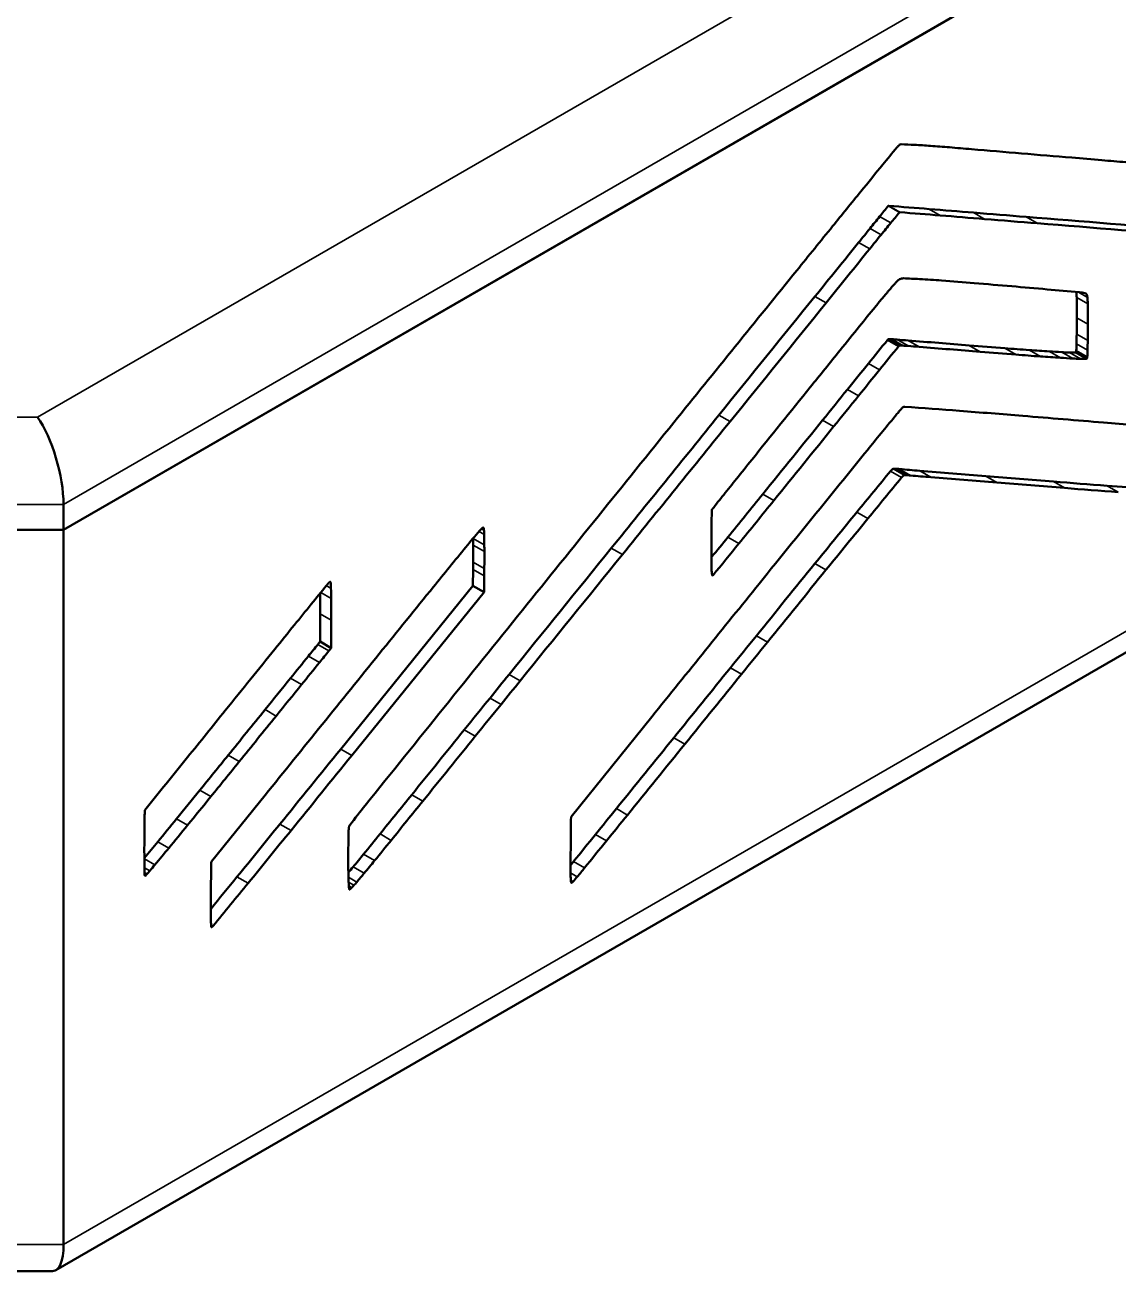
# Model space of a CAD drawing. Header units: inches. Extents: x -20.7 to 49, y -43 to 17.2.
# Drawn here: x 18.318 to 22.449, y 5.118 to 9.826 of the extents above; entities that cross this region are included whole.
import ezdxf

# ---------------------------------------------------------------- set-up
doc = ezdxf.new("R2010")
doc.units = ezdxf.units.IN
doc.header["$MEASUREMENT"] = 0
doc.layers.add('Visible (ANSI)', color=7, linetype='Continuous', lineweight=50)
doc.layers.add('Visible Narrow (ANSI)', color=7, linetype='Continuous', lineweight=35)

msp = doc.modelspace()

# ---------------------------------------------------------------- linework, layer by layer
at = {"layer": 'Visible (ANSI)'}
for p, q in [((18.46350947803857, 7.917760878986377), (24.86460705593937, 11.61343628869646)), ((18.46350947803856, 7.917760878986419), (24.86460705593934, 11.6134362886965)), ((18.43485112916622, 5.121099361635504), (24.7954196814165, 8.793375327476273)), ((18.46350947803856, 7.917760878986419), (18.46350947803856, 8.014197483033001)), ((15.51075357252676, 7.917760878986377), (18.46350947803857, 7.917760878986377)), ((15.51075357252675, 7.91776087898641), (18.46350947803856, 7.917760878986419)), ((18.46350947803857, 5.217535965682086), (18.46350947803857, 7.917760878986377)), ((20.01164670545647, 7.768250239481739), (20.01090423562507, 7.706413388277325)), ((20.05340497993599, 7.744141088470093), (20.05266251010459, 7.68230423726568)), ((20.01090423562507, 7.706413388277325), (19.51102692218892, 7.089698525898434)), ((20.05266251010459, 7.68230423726568), (19.55278519666844, 7.065589374886789)), ((20.05266251010459, 7.68230423726568), (20.01090423562507, 7.706413388277325)), ((19.43326598337682, 7.601427073166678), (19.43328592457178, 7.495743810841557)), ((19.47502425785634, 7.577317922155033), (19.4750441990513, 7.471634659829911)), ((19.43328592457178, 7.495743810841557), (19.42485514769304, 7.48539123551503)), ((19.4750441990513, 7.471634659829911), (19.43328592457178, 7.495743810841557)), ((19.4750441990513, 7.471634659829911), (19.46661342217256, 7.461282084503384)), ((20.38170809284228, 6.834042969466005), (20.68648171791544, 7.211815502705229)), ((19.02250671108665, 6.664568830025384), (19.22500372348427, 6.915380740212587)), ((20.38097378265237, 6.821310611758682), (20.38170809284228, 6.834042969466005)), ((19.02185042227504, 6.659563909736015), (19.02250671108665, 6.664568830025384)), ((15.5521080411807, 5.117697446593022), (18.42215500938464, 5.117697446593021))]:
    msp.add_line(p, q, dxfattribs=at)
for centre, major_axis, ratio, start_param, end_param in [((21.64836742067168, 9.31036110948335), (0.05140503363918311, 0.08903613002785238), 0.5773502691896257, 1.209276104005138, 1.252648265357267), ((21.6502131215332, 9.30670358509047), (0.05457817500692631, 0.09453217209638227), 0.5773502691896257, 1.175355427261223, 1.209276104005104), ((21.6219068121982, 9.36988627349335), (0.001926216979291857, 0.003336305674535343), 0.5773502691896258, 0.793592745738092, 1.175355427261633), ((21.62200546979478, 9.356041679360272), (0.01043943137158147, 0.01808162553770757), 0.5773502691896257, 0.2916244808855382, 0.7935927457380672), ((15.04849603446689, -8.541362172154964), (9.817701343921545, 17.00475754120936), 0.5773502691896258, 0.2874560868216971, 0.2916244808853747), ((19.36776122264974, 3.126670587141493), (3.423096587567164, 5.928977208881973), 0.5773502691896257, 0.2733730187400809, 0.2874560868216971), ((24.4249313115861, 5.044869126896875), (4.146484153431707, 7.181921226522939), 0.5773502691896256, 1.285594287350809, 1.295966256191577), ((21.66285159621808, 9.2855728842023), (0.07414284828401624, 0.1284191802457871), 0.5773502691896257, 1.252648265357279, 1.285594287350792), ((16.69749847280702, -3.901200829255896), (7.276929141893976, 12.60401099683895), 0.577350269189626, 0.2653597876328639, 0.2733730187400809), ((-105.3102051980106, -320.3766372209855), (180.8936349021104, 313.3169664162701), 0.577350269189626, 0.2649838424731987, 0.2653597876328631), ((-2446.382780237245, -6388.770867310344), (3510.052542882403, 6079.589341508654), 0.5773502691896257, 0.2649403415620437, 0.2649843415598303), ((-2068.238266506286, -5408.652459382879), (2972.351982583263, 5148.264651812294), 0.5773502691896256, 0.2648892014426227, 0.2649412014426193), ((-274.5397048138128, -759.9281785075482), (422.0190330906843, 730.958407074156), 0.5773502691896258, 0.2646701418016626, 0.2648901418014349), ((37.31850986187655, -14.0921327867559), (22.80340033076254, 39.49664795821364), 0.5773502691896257, 1.29596656910839, 1.298900206954384), ((2591.036362310518, 6663.85331553857), (-3650.786665342321, -6323.34799196785), 0.5773502691896261, 0.2646703355761827, 0.2646903998519421), ((45.93621971045069, -26.76116805969336), (35.20824771083348, 60.9824738806342), 0.5773502691896256, 1.298900206954383, 1.301371924100801), ((78.21722187818514, -74.81992053255523), (-81.89957022918742, -141.854216755008), 0.5773502691896256, 4.437925821081816, 4.438249819837816), ((21.58091142972608, 9.140928793191303), (-0.0008215072087335615, -0.001422892224310815), 0.5773502691896257, 3.560583532892339, 4.437925821081919), ((21.57872121270525, 9.13307368051367), (0.005144351231368791, 0.008910277704710262), 0.5773502691896257, 0.2676803205439047, 0.4189908793031775), ((-21671.3498300387, -56496.45499675202), (30994.6871927408, 53684.37298253143), 0.5773502691896258, 0.2676763203427708, 0.2676803203429814), ((25.63940849458682, 3.042168183694042), (-5.913510893404951, -10.2425013184894), 0.5773502691896258, 4.438249819837814, 4.44324183449452), ((78.25898015266466, -74.84402968356689), (-81.89957022918742, -141.854216755008), 0.5773502691896256, 4.437925821081816, 4.438249819837816), ((21.6226697042056, 9.116819642179658), (-0.0008215072087335615, -0.001422892224310815), 0.5773502691896257, 3.560583532892339, 4.437925821081919), ((21.62047948718477, 9.108964529502025), (0.00514435123136879, 0.008910277704710262), 0.5773502691896257, 0.2676803205439038, 0.4189908793031175), ((-21671.30807176422, -56496.47910590302), (30994.6871927408, 53684.37298253143), 0.5773502691896258, 0.2676763203427708, 0.2676803203429814), ((-429.1537646231746, -1165.334154202285), (644.2222308821837, 1115.82563525331), 0.5773502691896258, 0.2674651800375631, 0.2676771800373728), ((-429.112006348695, -1165.358263353296), (644.2222308821837, 1115.82563525331), 0.5773502691896258, 0.2674651800375631, 0.2676771800373728), ((-864.5014900877536, -2298.886861518324), (1266.010512328892, 2192.794530269947), 0.5773502691896258, 0.2673379956709345, 0.2674659956708898), ((-864.459731813274, -2298.910970669335), (1266.010512328892, 2192.794530269947), 0.5773502691896258, 0.2673379956709345, 0.2674659956708898), ((1214.304664947649, 3112.627402621943), (-1702.391024570934, -2948.627748906093), 0.5773502691896257, 0.2673393388359573, 0.2676433388353718), ((83.78504920419206, -81.95763834873283), (89.45254538732956, 154.9363534772157), 0.5773502691896257, 1.301371924100801, 1.302601880932261), ((29.57862121399974, -2.697407471093925), (-11.55638762025351, -20.01625051023906), 0.5773502691896258, 4.443240747563951, 4.446264746986609), ((25.68116676906634, 3.018059032682396), (-5.913510893404951, -10.2425013184894), 0.5773502691896258, 4.438249819837814, 4.44324183449452), ((1214.346423222129, 3112.603293470931), (-1702.391024570934, -2948.627748906093), 0.5773502691896257, 0.2673393388359573, 0.2676433388353718), ((-62.66562771311153, 130.3910324295048), (-119.8828308766998, -207.6431540336311), 0.5773502691896257, 1.303549835671184, 1.304670495238789), ((29.62037948847927, -2.72151662210557), (-11.55638762025351, -20.01625051023906), 0.5773502691896258, 4.443240747563952, 4.446264746986609), ((-62.62386943863201, 130.3669232784932), (-119.8828308766998, -207.6431540336311), 0.5773502691896257, 1.303549835671184, 1.304670495238789), ((114.2459391661005, -126.2026442160068), (133.0141495267757, 230.3872651059392), 0.5773502691896257, 1.302601880932261, 1.305447734120162), ((21.6372075107471, 8.795336188512824), (0.04951944861464853, 0.08577020096336749), 0.577350269189626, 1.106259035404208, 1.2496178949864), ((21.62285859582648, 8.8369057413101), (0.01734842073826457, 0.03004834614975582), 0.5773502691896258, 1.013053932436502, 1.106259035404152), ((21.60568898054028, 8.798466839054493), (0.03113838455358608, 0.06951334899618258), 0.3418255007654106, 0.4917003618807607, 0.6174419398926423), ((21.62249300527812, 8.855655393259038), (0.005798446836858455, 0.01004320452642589), 0.5773502691896257, 0.656594862283046, 0.8553240401585), ((21.61841979031966, 8.816990174360209), (0.02822160851967247, 0.04888125982739144), 0.5773502691896257, 0.2930711545260216, 0.6565948622828675), ((17.59003334998442, -2.18095770347948), (6.054523918473489, 10.48674304243709), 0.5773502691896258, 0.2849311659381533, 0.2930711545260163), ((18.47596980742713, 0.2010370067262079), (4.748966862815729, 8.225451889857819), 0.5773502691896258, 0.2707529711812402, 0.2849309968595746), ((6.220284308640283, -31.90098687137797), (22.35485881347915, 38.7197512609748), 0.5773502691896257, 0.2662601415900667, 0.2707529711812402), ((22.41052125382303, 7.44359338492942), (1.27896050339126, 2.21522457274753), 0.577350269189626, 1.261084923298668, 1.277584829714889), ((22.64078719807971, 7.060396367711622), (1.634504908874613, 2.831045547391569), 0.577350269189626, 1.24961789498639, 1.26108587363437), ((-15.91030569293871, -89.3987864177005), (53.89624907479944, 93.35104173493967), 0.5773502691896258, 0.264120670390092, 0.2662601415900676), ((-8.93250911129331, -71.3394330286212), (43.98828544208473, 76.18994532353312), 0.5773502691896256, 0.2616285834275907, 0.2641205831053526), ((-54.09249738651457, -187.6970890837911), (107.8353530602471, 186.7763103524759), 0.5773502691896257, 0.2607130521172998, 0.2616290515520641), ((22.05020584361075, 8.654630501382854), (-0.1710846883898439, -0.296327372688258), 0.5773502691896258, 2.36144177266838, 2.438329289133492), ((22.06812088605892, 8.214077253104444), (0.3301907931941842, 0.571907230003795), 0.5773502691896257, 0.206456255909659, 0.2607130521172953), ((22.3144308456163, 8.791396591615532), (0.0118666052573761, 0.02055356321913935), 0.5773502691896257, 5.912523415028622, 6.489641563089181), ((22.2956511931895, 8.771006871245284), (0.02637588340318136, 0.04568437014882279), 0.5773502691896258, 5.594790282807891, 5.912523415028516), ((-1500.415368350994, 2212.322682850318), (-2172.564725205727, -3762.992486788235), 0.5773502691896257, 1.303413872068, 1.303549835671184), ((-1500.373610076514, 2212.298573699306), (-2172.564725205727, -3762.992486788235), 0.5773502691896257, 1.303413872068, 1.303549835671184), ((26.36951100883414, 1.561333367520143), (7.010895166685611, 12.14322663523855), 0.5773502691896257, 1.295288003998236, 1.30207588300737), ((22.33389676553981, 7.564359832061591), (1.164305690580739, 2.016636611627408), 0.5773502691896258, 1.277583767383938, 1.295287651781092), ((10.25047863514711, 1.770546620772939), (-8.51486672237153, -14.74818178282293), 0.5773502691896256, 2.355905807421555, 2.36144267352195), ((22.09196411809027, 8.63052135037121), (-0.1710846883898438, -0.2963273726882579), 0.5773502691896258, 2.36144177266838, 2.453197629218339), ((10.29223690962663, 1.746437469761294), (-8.514866722371531, -14.74818178282292), 0.577350269189626, 2.355905807421555, 2.36144267352195), ((13.54795002199137, 3.673243427376638), (-6.183202246809158, -10.70962044494602), 0.5773502691896258, 2.349899009511093, 2.355905807421552), ((33.36156714727342, -8.612143970739849), (17.01937236341318, 29.47841764636523), 0.5773502691896258, 1.302075883007371, 1.305575752175619), ((13.58970829647089, 3.649134276364993), (-6.183202246809158, -10.70962044494602), 0.5773502691896258, 2.349899009511093, 2.355905807421552), ((1479.162666455082, -2102.486310355499), (-2081.249963085948, -3604.830679315712), 0.5773502691896258, 4.445074537295284, 4.445102593269249), ((21.58820057750338, 8.618802626761465), (-0.01614865203830888, -0.02797028580410168), 0.5773502691896255, 4.356344788307501, 4.445074537292486), ((21.57992163951792, 8.634902798526948), (0.002085896187214595, 0.00361287817556988), 0.5773502691896257, 0.3074871107181098, 1.214752134717617), ((21.21488207337092, 7.610353523596826), (0.5633117339009047, 0.9756845436160866), 0.5773502691896257, 0.2900712176417297, 0.3074871107184414), ((21.07515077049662, 7.231028165924617), (0.7711811093411346, 1.335724863216174), 0.5773502691896257, 0.2694784857937481, 0.2900703038867543), ((12.37054529107366, -15.51662152893828), (13.2476243660274, 22.94555848154689), 0.5773502691896257, 0.2668848319615075, 0.269476831598864), ((307.7356365851876, 752.7418211850902), (-408.1789997874985, -706.9867662145933), 0.5773502691896257, 0.2668846101342925, 0.2673446723675159), ((20.97221853978964, 7.906970966552656), (-0.9333624450679756, -1.616631176734225), 0.5773502691896258, 2.308411737833026, 2.325007645805654), ((21.01726425936876, 7.931356560471444), (-0.9014948364774439, -1.561434859539715), 0.5773502691896257, 2.325006882583001, 2.349898561270653), ((21.05902253384828, 7.907247409459799), (-0.9014948364774439, -1.561434859539715), 0.5773502691896257, 2.325006882583001, 2.349898561270653), ((57.67110873702313, -43.58253225777609), (51.60339123154741, 89.37969545589438), 0.5773502691896258, 1.305575752175619, 1.307367810463529), ((1479.204424729562, -2102.510419506511), (-2081.249963085948, -3604.830679315712), 0.5773502691896258, 4.445074537295284, 4.445102593269249), ((21.6299588519829, 8.59469347574982), (-0.01614865203830887, -0.02797028580410168), 0.577350269189626, 4.356344788307501, 4.445074537292486), ((21.62167991399744, 8.610793647515303), (0.002085896187214596, 0.00361287817556988), 0.5773502691896257, 0.3074871107181102, 1.214752134717618), ((21.25664034785044, 7.58624437258518), (0.5633117339009047, 0.9756845436160866), 0.5773502691896257, 0.2900712176417297, 0.3074871107184414), ((21.11690904497615, 7.206919014912972), (0.7711811093411346, 1.335724863216174), 0.5773502691896257, 0.2694784857937481, 0.2900703038867543), ((12.41230356555318, -15.54073067994992), (13.2476243660274, 22.94555848154688), 0.5773502691896258, 0.2668848319615073, 0.2694768315988641), ((307.7773948596671, 752.7177120340785), (-408.1789997874986, -706.9867662145933), 0.5773502691896257, 0.2668846101342925, 0.2673446723675159), ((58.63160450931463, 104.2713411151409), (-52.4707716439775, -90.88204239971341), 0.5773502691896258, 0.267344672367515, 0.2694321880393193), ((58.67336278379416, 104.2472319641292), (-52.47077164397754, -90.88204239971343), 0.5773502691896256, 0.2673446723675159, 0.2694321880393202), ((36.82047910923474, 47.27713877366054), (-21.21098940318758, -36.73851132512593), 0.5773502691896261, 0.269431658008898, 0.2729753743848589), ((36.86223738371426, 47.2530296226489), (-21.21098940318758, -36.73851132512593), 0.5773502691896261, 0.269431658008898, 0.2729753743848589), ((28.68002578588736, 25.86781881590095), (-9.470659460669895, -16.40366336706311), 0.5773502691896257, 0.2729753743848589, 0.2794490584048877), ((28.72178406036689, 25.8437096648893), (-9.470659460669895, -16.40366336706311), 0.5773502691896257, 0.2729753743848589, 0.2794490584048877), ((27.35716572049849, 22.34709251545152), (-7.540551621148383, -13.06061852492487), 0.5773502691896258, 0.2794490584048868, 0.2844446255606536), ((23.08174257431106, 10.86230785896678), (-1.245696127764959, -2.157608984080719), 0.5773502691896258, 0.2844446255606528, 0.3033476269923749), ((23.96017972741475, 13.30810757995962), (-2.585542681088882, -4.478291288783796), 0.577350269189626, 0.3033476269923749, 0.3099924054314451), ((22.28749434155856, 8.590428256527955), (-0.001384663449414282, -0.002398307445769114), 0.5773502691896258, 0.3099924054313998, 1.570796704793362), ((22.28449999964118, 8.592157038026087), (-0.004379004236098703, -0.007584657823481249), 0.5773502691896258, 1.570796704793931, 2.308411737833048), ((22.3262582741207, 8.568047887014442), (-0.004379004236098703, -0.007584657823481249), 0.5773502691896258, 1.570796704793931, 2.308411737833048), ((21.01397681426916, 7.882861815541011), (-0.9333624450679756, -1.616631176734225), 0.5773502691896258, 2.308411737833026, 2.325007645805654), ((114.283690788388, -125.8187288379948), (-132.469617779695, -229.4441084536612), 0.5773502691896257, 4.445102593269249, 4.445589713826926), ((114.3254490628675, -125.8428379890065), (-132.4696177796949, -229.4441084536611), 0.5773502691896257, 4.445102593269249, 4.445589713826926), ((27.39892399497801, 22.32298336443988), (-7.540551621148386, -13.06061852492487), 0.5773502691896258, 0.2794490584048868, 0.2844446255606528), ((23.12350084879058, 10.83819870795513), (-1.245696127764959, -2.157608984080719), 0.5773502691896258, 0.2844446255606545, 0.3033476269923732), ((24.00193800189427, 13.28399842894798), (-2.585542681088882, -4.478291288783796), 0.577350269189626, 0.3033476269923749, 0.3099924054314451), ((22.32925261603808, 8.56631910551631), (-0.001384663449414282, -0.002398307445769114), 0.5773502691896258, 0.3099924054313998, 1.570796704793362), ((462.661638179161, -622.7962101775914), (625.9668853026252, 1084.206449199787), 0.5773502691896257, 1.307368794064958, 1.307656794064227), ((202.4517876610583, -253.3050769811905), (-258.2490217921069, -447.3004267488912), 0.5773502691896258, 4.445589573734855, 4.445885573734277), ((202.4935459355379, -253.3291861322022), (-258.249021792107, -447.3004267488912), 0.577350269189626, 4.445589573734855, 4.445885573734277), ((24.83190479170096, 3.23699856832554), (4.84116103987345, 8.385136888683798), 0.5773502691896258, 1.271382077583084, 1.272818291305732), ((21.63460872477033, 8.362640574191492), (0.01142048376442032, 0.01978085812699147), 0.5773502691896257, 0.2707728187091369, 0.8180543687995065), ((-325.6075611411447, -901.2216491693724), (498.859298926753, 864.0496515693262), 0.577350269189626, 0.270436622392829, 0.2707728187083429), ((18.36566375464334, 8.15057943638488), (0.06306678801128646, -0.2353684571282935), 0.3178372451957808, 0.8703573907609838, 2.441153717555867), ((-1327.09999235634, 1961.238609010023), (-1925.060404244957, -3334.302427791347), 0.5773502691896256, 1.303242504469535, 1.303414504469429), ((25.81078660670244, 1.894626743925868), (6.197827841543109, 10.73495271811761), 0.5773502691896257, 1.285879553314429, 1.299427609917871), ((22.80851057626239, 6.499813865099321), (1.773656031306887, 3.072062361374502), 0.5773502691896257, 1.280867043290733, 1.28587955331443), ((22.24895845413436, 7.372305913919639), (0.9414593169759892, 1.630655370261505), 0.577350269189626, 1.272816733647616, 1.280867043290732), ((-13.55539323948774, -84.31561681883291), (50.83171195098318, 88.04310773480893), 0.5773502691896257, 0.2665985499989958, 0.270436622392829), ((-70.41394715489535, -232.1315060531058), (131.9170887180453, 228.4871000462255), 0.5773502691896257, 0.2647158333067754, 0.2665998331627453), ((234.5443514044249, -299.3293740728114), (304.1951685531333, 526.8814873510051), 0.5773502691896257, 1.305447775397717, 1.306979775322905), ((-1327.058234081861, 1961.214499859011), (-1925.060404244957, -3334.302427791347), 0.5773502691896256, 1.303242504469535, 1.303414504469429), ((-107.5863263126038, 194.5623248912759), (-183.8178510845385, -318.3818574165504), 0.5773502691896257, 1.303292576550081, 1.304292589194015), ((-107.5445680381243, 194.5382157402642), (-183.8178510845385, -318.3818574165504), 0.577350269189626, 1.303292576550081, 1.304292589194015), ((-1185.845242529928, -3122.093082572523), (1717.392231810548, 2974.610602019975), 0.5773502691896257, 0.2646043120049493, 0.2647163120053317), ((46.58828173500495, -28.5982401650069), (36.0782169359028, 62.48930477947557), 0.5773502691896258, 1.299428266747565, 1.303108265709323), ((35.94469813519541, -13.08004886800629), (21.09345101274057, 36.53492886103185), 0.5773502691896258, 1.307656136431801, 1.309872136212205), ((21.59881831265096, 8.124924696495995), (-0.01477103944312765, -0.02558419079610449), 0.5773502691896256, 3.926991738243407, 4.43383884617162), ((21.59881829542527, 8.146515316801135), (0.001549532609327121, 0.002683869207339349), 0.5773502691896256, 0.2924671729210591, 0.7853990846540748), ((20.93146201559835, 6.326638451157542), (0.9987646774369703, 1.729911166125973), 0.5773502691896258, 0.2871951731659871, 0.292467172920785), ((21.35417221050916, 7.467985543555739), (0.3732496976507083, 0.6464874402407484), 0.5773502691896257, 0.2708682559632444, 0.2871961652772476), ((21.14690737982279, 6.924971563822006), (0.6710561418035846, 1.162303332334953), 0.5773502691896256, 0.2603439901119664, 0.2708679658290251), ((28.0240966160982, 24.60375049813637), (-9.030295508783137, -15.64093062857343), 0.5773502691896258, 0.2603428681496887, 0.2672348613293369), ((28.70034072421473, -2.803135964979067), (10.86390146259815, 18.81682930164182), 0.5773502691896258, 1.309871283380769, 1.313511282375853), ((73.96580186934568, -70.54796172035766), (-76.29664449704703, -132.1496647159058), 0.5773502691896256, 4.43383884617201, 4.435186845873806), ((74.0075601438252, -70.57207087136932), (-76.29664449704703, -132.1496647159058), 0.5773502691896256, 4.43383884617201, 4.435186845873806), ((21.64057658713048, 8.10081554548435), (-0.01477103944312765, -0.02558419079610449), 0.5773502691896256, 3.926991738243407, 4.43383884617162), ((21.6405765699048, 8.122406165789489), (0.001549532609327121, 0.002683869207339349), 0.5773502691896256, 0.2924671729210599, 0.7853990846540748), ((20.97322029007787, 6.302529300145897), (0.9987646774369703, 1.729911166125973), 0.5773502691896258, 0.2871951731659871, 0.292467172920785), ((21.39593048498867, 7.443876392544093), (0.3732496976507083, 0.6464874402407484), 0.5773502691896257, 0.2708682559632444, 0.2871961652772476), ((21.18866565430231, 6.900862412810361), (0.6710561418035846, 1.162303332334953), 0.5773502691896256, 0.2603439901119664, 0.2708679658290251), ((28.06585489057772, 24.57964134712472), (-9.030295508783137, -15.64093062857343), 0.5773502691896256, 0.2603428681496887, 0.2672348613293369), ((431.0313998071896, 1073.506119202345), (-584.3925905218194, -1012.197658350585), 0.5773502691896258, 0.2672335521607927, 0.2675815521599096), ((431.0731580816692, 1073.482010051333), (-584.3925905218194, -1012.197658350586), 0.5773502691896258, 0.2672335521607927, 0.2675815521599096), ((253.8384349712107, 612.0360036617612), (-331.2637404300229, -573.7656291301081), 0.5773502691896258, 0.2675800709922749, 0.2682080709867973), ((114.1345726752287, 247.7877722964174), (-131.4704634576329, -227.7135224032477), 0.577350269189626, 0.2682065212387972, 0.2694585211987413), ((4.377291450043112, 32.29790315222295), (-23.89471110189028, -41.38685366065409), 0.5773502691896257, 1.298792145647432, 1.303292576550081), ((253.8801932456902, 612.0118945107496), (-331.2637404300231, -573.7656291301083), 0.5773502691896256, 0.2675800709922749, 0.2682080709867973), ((114.1763309497082, 247.7636631454058), (-131.4704634576329, -227.7135224032477), 0.5773502691896257, 0.2682065212387972, 0.2694585211987413), ((59.45138721334484, 104.8895250913547), (-53.09473700205141, -91.96278210206026), 0.5773502691896258, 0.269458496967621, 0.2718184966937374), ((121.4695162535861, -132.8614196458813), (141.0425488369686, 244.2928606146442), 0.5773502691896257, 1.313512236721267, 1.313764236698187), ((4.419049724522631, 32.2737940012113), (-23.89471110189028, -41.38685366065406), 0.5773502691896258, 1.298792145647432, 1.303292576550081), ((80.02154565538822, -77.08046288933672), (83.84787439193929, 145.2287785534922), 0.5773502691896257, 1.303109425240696, 1.30549342495844), ((207.328998756178, 115.2908820933357), (131.8162726687229, 228.3124815265492), 0.5773502691896257, 2.354682748055847, 2.355210748120779), ((20.9221138545238, 7.994210785988446), (0.006549678301496425, 0.01134437559142167), 0.577350269189626, 1.863113828007311, 2.354682748055732), ((20.91640241104345, 7.994457121311331), (0.001964938314992142, 0.003403372995305169), 0.5773502691896257, 1.313764236693633, 1.863113828007066), ((34.16638045165288, -11.0180364694239), (-18.4620189692964, -31.97715486512175), 0.5773502691896255, 4.435187244374607, 4.442152204704088), ((34.20813872613239, -11.04214562043554), (-18.46201896929639, -31.97715486512173), 0.5773502691896256, 4.435187244374607, 4.442152204704088), ((20.46749533704685, 7.132410919943489), (0.7012708128388425, 1.214636677702), 0.5773502691896258, 1.235503740075247, 1.295023343699808), ((20.08914035353394, 7.81814804992796), (0.08632803054929342, 0.1495245350287343), 0.5773502691896258, 1.198827820904203, 1.235503740075249), ((20.07331762638616, 7.850658322846979), (0.05847914152457186, 0.1012888443035693), 0.5773502691896257, 1.149725979087243, 1.198827820904176), ((20.07538925935422, 7.845582166376109), (0.06258993022866216, 0.108408939198234), 0.5773502691896258, 1.11172086774268, 1.149727759164549), ((20.0479342709666, 7.923408017650196), (0.002028758254425238, 0.003513912372939261), 0.5773502691896258, 0.6582743972959371, 1.111720867742578), ((20.04788837177929, 7.9229668375951), (0.002284762603143069, 0.003957324911877122), 0.5773502691896257, 5.755782309665681, 6.941460157315236), ((20.00515558833206, 7.885274471586114), (-0.03353570217089681, -0.0580855400274831), 0.5773502691896257, 2.446803013766333, 2.614189656077471), ((19.84950710471744, 7.779081231933418), (-0.1440491425286443, -0.2495004336463084), 0.5773502691896258, 2.374066748410911, 2.446803013766328), ((15.71655559786635, 5.356699489095205), (-3.0374217050627, -5.260968717180361), 0.5773502691896257, 2.36613044143952, 2.366262542846123), ((17.23472418880516, 6.250633128460538), (-1.963861407246483, -3.401507736374153), 0.5773502691896258, 2.358054972960876, 2.36613044143952), ((15.75831387234587, 5.33259033808356), (-3.037421705062703, -5.26096871718036), 0.5773502691896257, 2.366130441439523, 2.374066748410891), ((94.1127308581569, 50.05402307922439), (51.76024317346769, 89.6513709885538), 0.5773502691896258, 2.355210490440903, 2.35651448989538), ((-106.1892386146783, 194.900739677475), (-183.081295212758, -317.1061052240133), 0.5773502691896257, 1.298520854800016, 1.298792145647433), ((-106.1474803401988, 194.8766305264633), (-183.081295212758, -317.1061052240133), 0.5773502691896257, 1.298360214860823, 1.298792145647433), ((31.37234056262089, -9.102681768578128), (16.50713034375276, 28.5911884425417), 0.5773502691896258, 1.295023343699807, 1.301039347424508), ((13.72132512169458, 4.214770765887614), (-4.448213845282594, -7.704532382959716), 0.5773502691896258, 2.349220933889674, 2.358034683611825), ((13.7630833961741, 4.190661614875969), (-4.448213845282594, -7.704532382959716), 0.5773502691896258, 2.349220933889674, 2.358034683611825), ((17.27648246328468, 6.226523977448893), (-1.963861407246483, -3.401507736374153), 0.5773502691896258, 2.358054972960876, 2.36613044143952), ((-1079.987362884374, 1603.047055499209), (-1572.064808278971, -2722.896120730203), 0.5773502691896256, 1.303043001901941, 1.303243032066693), ((-1079.945604609894, 1603.022946348197), (-1572.064808278971, -2722.896120730204), 0.5773502691896255, 1.303043001901941, 1.303243032066693), ((16.60270930331216, 5.855054704173356), (-2.41071766109488, -4.175485471719366), 0.5773502691896256, 2.342234224084805, 2.349241673982567), ((16.64446757779168, 5.830945553161711), (-2.41071766109488, -4.175485471719363), 0.5773502691896258, 2.342234224084805, 2.349241673982565), ((68.96733413291287, -61.90396557237273), (-68.4097035412829, -118.4890822642265), 0.5773502691896257, 4.442152204704088, 4.444780617395267), ((19.46974320909806, 7.719442335779885), (0.001484409208118143, 0.002571072167683708), 0.5773502691896261, 0.7994680782265853, 1.234812632740852), ((19.46975627470357, 7.718377671856327), (0.00214106443230624, 0.003708432379033023), 0.5773502691896256, 5.578455762682237, 7.082653385406275), ((20.9722441814325, 7.799317716945845), (0.04210641710123474, 0.07293045374401556), 0.5773502691896258, 2.356514489895453, 2.544424362884456), ((21.01321846322256, 7.831986644625589), (0.0716005647155739, 0.1240158159379802), 0.5773502691896257, 2.54442436288444, 2.570052239632794), ((20.9752517269921, 7.800545212512091), (0.04412817123653959, 0.0764322346267755), 0.5773502691896257, 2.57005003134606, 2.606873914534248), ((20.99788055652893, 7.820300849401129), (0.06064543180108618, 0.10504096912642), 0.5773502691896257, 2.60687391453429, 2.631982442859929), ((20.91713118384499, 7.748235869142015), (-0.001563834550871575, -0.002708640896741223), 0.577350269189626, 6.136797714457398, 7.581545522038505), ((69.00909240739239, -61.92807472338438), (-68.40970354128288, -118.4890822642265), 0.577350269189626, 4.442152204704088, 4.444780617395267), ((26.01786262571548, -2.139834951068933), (9.55191516181285, 16.54440236984735), 0.5773502691896257, 1.292532305397762, 1.297384270905708), ((5.539600264820597, -0.423578569105606), (-9.824305478125403, -17.0161962371881), 0.5773502691896256, 2.356412279540381, 2.361190878508234), ((19.59353187083842, 7.502675844253806), (0.1985483806693046, 0.3438958830797621), 0.5773502691896258, 1.274671248905937, 1.292532305397756), ((19.54094580822266, 7.586355287844432), (0.1194309401980239, 0.2068604564186977), 0.5773502691896257, 1.248535006209669, 1.274671248905936), ((19.58671550579497, 7.506945839367619), (0.1918725941327903, 0.3323330816180349), 0.5773502691896257, 1.234812632741038, 1.248536577371232), ((18.94757916148993, 7.368152988232389), (-0.3725806929376084, -0.6453286900870676), 0.5773502691896257, 2.397715818157501, 2.436863109092695), ((18.53512215661924, 7.110234326095561), (-0.6644834250537659, -1.150919052980349), 0.5773502691896258, 2.361480216220924, 2.397715818157492), ((49.57866262667078, -35.68238190893016), (42.61540329651779, 73.81204369460701), 0.5773502691896257, 1.301039705570731, 1.304947704327222), ((424.6364413068188, -572.9564201812507), (574.1849180410654, 994.5174509868967), 0.5773502691896256, 1.305493940370397, 1.306069940366607), ((29.68284373430203, -7.554414871102958), (14.84171957888844, 25.70661238232453), 0.5773502691896257, 1.29738479479588, 1.300872793911782), ((5.581358539300116, -0.4476877201172499), (-9.824305478125401, -17.0161962371881), 0.5773502691896258, 2.356412279540381, 2.361480216220915), ((1222.733118658955, -1714.408391913225), (1706.604265106693, 2955.925295578539), 0.5773502691896256, 1.306980954311863, 1.307264954094494), ((33.78280444380059, -13.54326333977613), (20.7228866452262, 35.89309254902236), 0.5773502691896257, 1.300872865713904, 1.303796368733292), ((-117.2676044217539, 208.0907405868763), (-197.6476665390172, -342.335800443009), 0.5773502691896256, 1.302783599378706, 1.303187963805472), ((-117.2258461472744, 208.0666314358647), (-197.6476665390172, -342.335800443009), 0.5773502691896257, 1.302783599378706, 1.303187963805472), ((50.63681040213566, -37.92913395173724), (44.77502804852961, 77.55262349037484), 0.5773502691896258, 1.303796368733292, 1.305439700974667), ((494.4649201250821, -676.9777606292795), (676.2279147580836, 1171.261105857356), 0.577350269189626, 1.304948282437872, 1.305468282435356), ((80.0006389439689, -80.7135212535933), (-86.74103648604873, -150.2398822950221), 0.5773502691896258, 4.443791815338313, 4.444427762768686), ((24.88339104426577, -0.5497890105396802), (-7.862943470162647, -13.61901758736364), 0.5773502691896257, 4.440091236524385, 4.443791815338313), ((24.92514931874529, -0.5738981615513269), (-7.862943470162647, -13.61901758736364), 0.5773502691896257, 4.440091236524385, 4.443791815338313), ((80.04239721844841, -80.73763040460496), (-86.74103648604874, -150.2398822950222), 0.5773502691896258, 4.443791815338313, 4.444427762768686), ((-2518.931704620945, 3694.491647206348), (-3631.130167460583, -6289.301938937815), 0.577350269189626, 1.302735631915643, 1.302783599378706), ((78.21580237499761, -77.62031832962293), (84.01965893348205, 145.5263181073992), 0.5773502691896257, 1.305439700974666, 1.306376179212741), ((123.7838817390992, -144.26141298125), (-149.3291232406626, -258.645628502542), 0.5773502691896257, 4.444427495841966, 4.444951495838971), ((116.6518122604659, -132.6022849308992), (-137.9028249072072, -238.8546992465577), 0.5773502691896257, 4.444635655491734, 4.445060023899487), ((116.6935705349454, -132.6263940819108), (-137.9028249072072, -238.8546992465576), 0.5773502691896257, 4.444635655491734, 4.445060023899486), ((-2518.889946346466, 3694.467538055337), (-3631.130167460583, -6289.301938937815), 0.577350269189626, 1.302735631915643, 1.302783599378706), ((123.8256400135787, -144.2855221322617), (-149.3291232406626, -258.645628502542), 0.577350269189626, 4.444427495841966, 4.444951495838971), ((342.9058385452483, -460.3169776761222), (-460.9734678795924, -798.4294673086737), 0.5773502691896258, 4.445060023899487, 4.445231810815754), ((342.9475968197278, -460.3410868271339), (-460.9734678795924, -798.4294673086737), 0.5773502691896258, 4.445060023899487, 4.445231810815754), ((288.1002474895101, -378.763983717758), (382.1953100314328, 661.9816953889808), 0.5773502691896257, 1.30637664021946, 1.306680424879019), ((460.8845643940788, -632.7058538270793), (-630.7722351781023, -1092.529559332258), 0.5773502691896258, 4.44495002767993, 4.445130027679809), ((460.9263226685584, -632.7299629780911), (-630.7722351781027, -1092.529559332258), 0.577350269189626, 4.44495002767993, 4.445130027679809), ((294.8083363899956, -390.7190518155655), (-392.3308292516593, -679.536929653158), 0.5773502692108442, 4.445209095226495, 4.445620796282439), ((294.8500946495274, -390.7431609579471), (-392.3308292575719, -679.5369296497445), 0.5773502691896257, 4.445209095231519, 4.445620796287463), ((-3063.822734844558, 4485.633489734068), (-4410.197996022482, -7638.687000549381), 0.5773502691896257, 1.302694143118956, 1.30273414311895), ((-2.10551039113441, 37.75351566105356), (-30.25528208003326, -52.40368575994578), 0.577350269189626, 1.300660395824024, 1.303537062265579), ((-91.42008902623954, 168.3834154710472), (-158.7281332569063, -274.9251913915248), 0.5773502691896257, 1.301112616228624, 1.302288616194887), ((-91.37833075176003, 168.3593063200355), (-158.7281332569063, -274.9251913915247), 0.5773502691896257, 1.301112616228624, 1.302288616194888), ((-3063.780976570079, 4485.609380583058), (-4410.197996022482, -7638.687000549381), 0.5773502691896257, 1.302694143118956, 1.30273414311895), ((23130.5333108285, -33120.93332519835), (32816.49765922241, 56839.84127223835), 0.5773502691896258, 1.306680424879016, 1.30668442737047), ((-2.063752116654893, 37.7294065100419), (-30.25528208003326, -52.40368575994578), 0.577350269189626, 1.300660395824024, 1.303537062265579), ((9.280804375376489, 21.10991594481347), (-13.91610980114644, -24.10340921929287), 0.5773502691896257, 1.295521392974647, 1.300660395824024), ((9.322562649856009, 21.08580679380182), (-13.91610980114644, -24.10340921929287), 0.5773502691896257, 1.295521392974647, 1.300660395824024), ((20.17986721169933, 6.052683081250463), (0.8174257108589961, 1.415822862620887), 0.577350269189626, 1.307264954094299, 1.365641253357815), ((-43.60329826258005, 98.55176335602553), (-90.41371608518574, -156.6011499606491), 0.5773502691896257, 1.302962914904867, 1.304042914878568), ((-43.56153998810053, 98.52765420501387), (-90.41371608518574, -156.6011499606491), 0.5773502691896258, 1.302962914904867, 1.304042914878568), ((26.04201616789327, 10.87734915375556), (5.142936456462329, 8.907827242689768), 0.5773502691896258, 2.337666678638772, 2.3407110624754), ((170.1598203939667, 91.00021612253194), (107.0671064859208, 185.4456682529764), 0.5773502691896256, 2.33753365640321, 2.33766687149612), ((18.77338248279402, 6.856379531806016), (0.002907746089630208, 0.005036363962749246), 0.5773502691896258, 1.306499118617684, 1.586631666525188), ((-58.94516674282975, 122.302929427605), (-113.6704359236207, -196.8829703382135), 0.5773502691896257, 1.302128871858761, 1.302692871855127), ((-58.90340846835023, 122.2788202765933), (-113.6704359236207, -196.8829703382135), 0.5773502691896257, 1.302128871858761, 1.302692871855127), ((33.02597959356515, 14.78466799565171), (10.08193637184678, 17.46242603471284), 0.5773502691896257, 2.3407110624754, 2.342550866225164), ((12.43534834580943, 16.42105856320816), (-9.347875292017422, -16.19099494859192), 0.5773502691896258, 1.289374034981634, 1.295521392974647), ((12.47710662028895, 16.39694941219652), (-9.347875292017424, -16.19099494859193), 0.5773502691896258, 1.289374034981635, 1.295521392974647), ((-9.24237473164422, 48.43945197069113), (-40.89868601865706, -70.8386021471209), 0.5773502691896257, 1.297885969515074, 1.301110916041852), ((-9.200616457164701, 48.41534281967949), (-40.89868601865708, -70.8386021471209), 0.5773502691896257, 1.297885969515074, 1.301110916041852), ((19.69186620657173, 6.854149656806729), (0.1070743276504738, 0.185458175676872), 0.5773502691896257, 2.207801767337516, 2.336326628207477), ((19.55717952679655, 6.799637619423065), (0.0107781671991078, 0.01866833320132447), 0.5773502691896258, 2.064921286619297, 2.20780176733753), ((19.54866182380782, 6.797679914166301), (0.004488404886407686, 0.00777414530819745), 0.577350269189626, 1.517316914256311, 2.066403556196517), ((19.55388902480693, 6.79394377883724), (0.01003531615677908, 0.0173816774535582), 0.5773502691896257, 1.365641253357859, 1.51587092666531), ((28.85642730080707, 11.58057946378222), (5.993744837990108, 10.38147058700113), 0.5773502691896256, 2.346684308237212, 2.350588306997572), ((33.23186135047625, 14.05869573153854), (9.087783794670646, 15.74050326056847), 0.5773502691896258, 2.34450884227283, 2.346684856377388), ((20.51220307516042, 6.886637156601052), (0.09301304319271514, 0.161103316576359), 0.5773502691896257, 2.287414579920801, 2.34450884227283), ((23.23878529023566, 9.288226337362348), (3.160700752113989, 5.474494290181832), 0.5773502691896257, 2.342550409912876, 2.35425833272415), ((16.92801939888792, 9.607988686879239), (-2.769439817763576, -4.796810472870805), 0.5773502691896257, 1.274746133899227, 1.289374034981635), ((24.54091840255413, 9.542492411914607), (3.536548857060066, 6.125482303876836), 0.5773502691896257, 2.336326628207477, 2.34660009594238), ((14.29925798660518, 14.54590194568283), (-7.660764111470171, -13.26883266586658), 0.5773502691896257, 1.296374900783492, 1.302962894826681), ((14.3410162610847, 14.52179279467118), (-7.660764111470171, -13.26883266586658), 0.5773502691896257, 1.296374900783492, 1.302962894826681), ((33.92238179008145, 14.47263158001983), (9.575971847043155, 16.58606977092564), 0.5773502691896258, 2.350589364658004, 2.353337364225766), ((-33.49522240250008, 85.2798466053794), (-77.2447865118161, -133.7918948582766), 0.5773502691896255, 1.301251558037633, 1.302127558023736), ((-33.45346412802056, 85.25573745436776), (-77.2447865118161, -133.7918948582766), 0.5773502691896257, 1.301251558037633, 1.302127558023736), ((21.74507630868203, 8.429172517333914), (2.10448702242146, 3.64507844670281), 0.5773502691896258, 2.354258332724156, 2.370137827006431), ((16.96977767336744, 9.583879535867593), (-2.769439817763576, -4.796810472870805), 0.5773502691896257, 1.274161855275479, 1.289374034981635), ((23.00389091486761, 8.672117893628863), (2.449656272499314, 4.242929125048018), 0.5773502691896255, 2.346600095942389, 2.362030728710916), ((17.84638088624986, 9.288171494663935), (-2.531845477544098, -4.385285004019864), 0.5773502691896258, 1.283841870330241, 1.29637382932713), ((50.572881552856, 24.03090957940392), (21.34970112542656, 36.97876707564414), 0.5773502691896258, 2.353338503132521, 2.355586497811849), ((31.95700134228853, 14.48945669883681), (9.32611045316734, 16.1532971418828), 0.5773502691896257, 2.370137827006433, 2.37338193630687), ((17.45125150907479, 8.816433811924664), (-2.04435300543056, -3.540923274011863), 0.577350269189626, 1.266682368355558, 1.274161855275478), ((42.87017929138834, 19.98799748497692), (16.86563317897868, 29.21213356780646), 0.5773502691896258, 2.340333764493824, 2.341417356501967), ((19.04293016784011, 6.66774688297159), (0.01510430953336364, 0.02616143152502915), 0.5773502691896258, 2.193820225748269, 2.340333764493819), ((20.94227347973071, 7.467948892685838), (0.9918477762699945, 1.717930741873601), 0.5773502691896256, 2.362030728710923, 2.392344281385643), ((19.10732964368358, 7.341073342476832), (-0.6667528665582888, -1.154849840971148), 0.577350269189626, 1.262005153929254, 1.283840559831788), ((17.88813916072938, 9.26406234365229), (-2.531845477544098, -4.385285004019864), 0.5773502691896258, 1.283841870330241, 1.29637382932713), ((19.35192070991121, 8.180559810413369), (-1.489089321355842, -2.579178361596577), 0.5773502691896258, 1.295349652398638, 1.301250028644075), ((19.39367898439072, 8.156450659401724), (-1.489089321355842, -2.579178361596577), 0.5773502691896258, 1.286306098171341, 1.301250028644075), ((18.77493456389786, 6.617145177373351), (-0.003604705203899584, -0.006243532559462006), 0.577350269189626, 5.514974589896564, 6.283183626391759), ((18.77254011493043, 6.612997879399932), (-0.00121026026091516, -0.002096232262286622), 0.577350269189626, 6.283183626391398, 7.452433187974921), ((18.72372693926264, 6.724372165865222), (-0.09337792476812251, -0.1617353100037325), 0.577350269189626, 1.169247880795059, 1.221720245204369), ((18.67383059563178, 6.81912428324125), (-0.1768641823891787, -0.3063377499371859), 0.5773502691896258, 1.221720245204368, 1.266682368355558), ((-230.8349081568526, 375.2836313274938), (-360.44708346892, -624.3126620081897), 0.5773502691896257, 1.29766340379879, 1.297885969515074), ((26.26732095946343, 10.68565067851369), (5.124357554646877, 8.875647640796577), 0.5773502691896258, 2.341417356501967, 2.345506698954596), ((21.6740322895064, 7.920991012604076), (1.509617723029722, 2.61473459629356), 0.5773502691896258, 2.392345275049397, 2.401441295152019), ((19.1490879181631, 7.316964191465187), (-0.6667528665582888, -1.154849840971148), 0.577350269189626, 1.250033926158134, 1.283840559831788), ((20.82831081971402, 6.878755812254233), (0.3171095691381286, 0.5492498853134381), 0.5773502691896258, 2.355586497811865, 2.401392816018355), ((20.4466796689077, 6.638489857942707), (0.04697971885740557, 0.08137125998631685), 0.5773502691896257, 2.401392816018371, 2.550663614264508), ((20.11896996381314, 7.04548078545985), (-0.4211304836561732, -0.7294193943085466), 0.5773502691896258, 1.25780067615178, 1.286304193505012), ((30.99761067347929, 13.35484154307668), (8.469388418460555, 14.66941104980709), 0.577350269189626, 2.34812296564548, 2.353487958156748), ((32.14817896672073, 14.00839870461306), (9.282989563534011, 16.07860957017032), 0.5773502691896257, 2.345507534773294, 2.34812296564548), ((-230.7931498823731, 375.2595221764821), (-360.44708346892, -624.3126620081897), 0.5773502691896258, 1.29759007701235, 1.297885969515074), ((19.72105995266365, 6.691336230467178), (0.1272429320370072, 0.2203912231920998), 0.5773502691896257, 2.401441295152033, 2.457133382235575), ((19.61650266515997, 6.618741904398966), (0.05293151948010299, 0.0916800810613475), 0.5773502691896258, 2.457133382235579, 2.53761420977016), ((19.54504587638597, 6.562350732283259), (-0.001560871708849983, -0.002703509103825025), 0.5773502691896258, 5.679206863359295, 6.702175755417841), ((19.54572019891309, 6.5647691564183), (-0.002891784492116003, -0.00500871766488468), 0.5773502691896257, 0.4189904482389011, 1.082862245085247), ((19.52131446160437, 6.642606121199893), (-0.06177156041238625, -0.1069914810970633), 0.5773502691896258, 1.08286224508526, 1.154674546182566), ((19.50667030932988, 6.677841575705791), (-0.09046023670196171, -0.1566817260325045), 0.5773502691896256, 1.154675361535141, 1.222821293239986), ((19.37491749446871, 6.927101732863687), (-0.3103890648413358, -0.5376096304189844), 0.5773502691896257, 1.222821293239995, 1.250033926158133), ((20.38452414071712, 6.588468450105579), (-0.002184756134978374, -0.003784108627930354), 0.5773502691896256, 5.6922562678536, 7.068582325310981), ((20.38452415088452, 6.598719610203369), (-0.008462280417661628, -0.01465709963128511), 0.577350269189626, 0.7853970181316754, 1.257800676151708), ((19.90088279159377, 6.982822669279877), (0.6227881448021839, 1.078700709148796), 0.5773502691896257, 2.353487958156759, 2.389623183282353), ((19.54835048425859, 6.765675182814335), (0.3733708135446046, 0.6466972191224921), 0.5773502691896258, 2.389623183282362, 2.426610058359001), ((19.02442664634104, 6.42051739793202), (-0.001980352950905982, -0.003430071927888114), 0.5773502691896257, 5.5682027119488, 7.068584338484023), ((19.02442664008768, 6.428837142399663), (-0.007075137346337882, -0.01225449735438525), 0.5773502691896257, 0.7853990313039816, 1.297590077012321), ((18.36566375464336, 5.353917919033966), (0.06306678801129341, -0.2353684571282919), 0.3178372451957821, 6.198226079814717, 7.15354269793981)]:
    msp.add_ellipse(centre, major_axis=major_axis, ratio=ratio, start_param=start_param, end_param=end_param, dxfattribs=at)
at = {"layer": 'Visible Narrow (ANSI)'}
for p, q in [((24.62838658349839, 11.95923735557753), (18.36566375464333, 8.343452644478043)), ((18.46350947803855, 8.014197483033001), (24.86460705593933, 11.70987289274308)), ((21.62210159858107, 9.117661833882549), (21.58034332410155, 9.141770984894194)), ((21.62407997923528, 9.118343065933864), (21.58232170475576, 9.14245221694551)), ((21.5893705249481, 9.077569340650735), (21.54761225046858, 9.10167849166238)), ((21.62308592997315, 9.118312416764262), (21.62286368327706, 9.118440730954074)), ((21.77643508074608, 9.106109605820643), (21.73467680626656, 9.130218756832289)), ((21.94425935809854, 9.092606532138563), (21.90250108361902, 9.116715683150208)), ((22.14336732610955, 9.076534867577196), (22.10160905163003, 9.100644018588842)), ((21.55301196216352, 9.03288660745167), (21.511253687684, 9.056995758463316)), ((21.51006791634094, 8.979848108318478), (21.46830964186142, 9.003957259330125)), ((24.86460705593936, 8.913211375392168), (18.46350947803857, 5.217535965682086)), ((22.332776968253, 8.796612982212846), (22.29908175336963, 8.816066923596162)), ((22.32979003302743, 8.808072594414178), (22.32046633614585, 8.813455633318599)), ((21.3450638266215, 8.775818181549331), (21.30330555214198, 8.799927332560976)), ((22.3339110738051, 8.771675470095863), (22.29215279932559, 8.79578462110751)), ((22.33407640843533, 8.694782693143123), (22.29231813395581, 8.718891844154768)), ((21.61864928047337, 8.611073904193491), (21.57689100599385, 8.635183055205136)), ((21.62045191819319, 8.613181748913133), (21.57869364371367, 8.637290899924778)), ((21.62303664882331, 8.61460156811086), (21.58127837434379, 8.638710719122505)), ((21.63530020784117, 8.61419015558006), (21.59354193336165, 8.638299306591705)), ((21.65494752139357, 8.612973527228858), (21.61318924691405, 8.637082678240503)), ((21.69715668747347, 8.609616739810813), (21.65539841299395, 8.633725890822458)), ((22.33330877873454, 8.59705199279771), (22.29155050425502, 8.621161143809354)), ((22.33390349026128, 8.63403187734568), (22.29214521578176, 8.658141028357326)), ((21.92785129859867, 8.590894029130101), (21.88609302411915, 8.615003180141747)), ((22.06250935586066, 8.580227737004959), (22.02075108138114, 8.604336888016602)), ((22.15506390357784, 8.573293961313306), (22.11330562909832, 8.597403112324953)), ((22.23076996425567, 8.568198337053776), (22.18901168977615, 8.592307488065423)), ((22.27743248973752, 8.565461583197122), (22.235674215258, 8.589570734208767)), ((22.30679108647426, 8.564264253170514), (22.26503281199474, 8.588373404182159)), ((22.32835634487319, 8.563791242250119), (22.28659807039367, 8.587900393261766)), ((22.3306372800109, 8.56551967060761), (22.28887900553138, 8.589628821619256)), ((22.33244405291833, 8.571277689159041), (22.29068577843881, 8.595386840170686)), ((21.54690854786319, 8.522432900258208), (21.50515027338367, 8.546542051269853)), ((21.46763922223714, 8.424458517184481), (21.42588094775762, 8.448567668196127)), ((18.36566375464334, 8.343452644478043), (15.60859929592196, 8.343452644478036)), ((20.98214033265363, 8.327407052648434), (20.94038205817411, 8.35151620366008)), ((21.37375646946455, 8.308366149376246), (21.33199819498503, 8.332475300387891)), ((21.64057656788598, 8.124936540777652), (21.59881829340646, 8.149045691789297)), ((21.6416135480564, 8.125233999444946), (21.59985527357688, 8.149343150456591)), ((21.64816424129949, 8.124927197475904), (21.60640596681997, 8.149036348487549)), ((21.65570137793356, 8.124452029784878), (21.61394310345404, 8.148561180796523)), ((21.66436965119345, 8.123728501219045), (21.62261137671393, 8.14783765223069)), ((21.6304363697775, 8.116049574902723), (21.58867809529798, 8.140158725914368)), ((21.74068102424135, 8.11714611810912), (21.69892274976183, 8.141255269120766)), ((21.99055825008121, 8.096978566936109), (21.94879997560169, 8.121087717947754)), ((22.24623816625909, 8.076532916484156), (22.20447989177957, 8.100642067495802)), ((21.14795024918207, 8.029263284827001), (21.10619197470255, 8.053372435838646)), ((22.44864599925936, 8.060637466412123), (22.40688772477983, 8.08474661742377)), ((15.51075357252675, 8.014197483032993), (18.46350947803856, 8.014197483033001)), ((21.50332115386334, 7.961033751031443), (21.46156287938382, 7.985142902043089)), ((20.05319082131546, 7.900881970637146), (20.03391261059551, 7.912012250785803)), ((20.05238768221027, 7.917499193266837), (20.04357133655351, 7.922589312805043)), ((20.05101257434655, 7.925722534209076), (20.04871277377189, 7.927050324689942)), ((20.05366480833134, 7.861794747576935), (20.01190653385182, 7.88590389858858)), ((21.01564489732009, 7.866286139849604), (20.97388662284057, 7.89039529086125)), ((20.05379709333377, 7.83597383989733), (20.01203881885425, 7.860082990908976)), ((20.57529395138321, 7.824822318892868), (20.53353567690369, 7.848931469904513)), ((20.05365478463132, 7.771869874824498), (20.0118965101518, 7.795979025836144)), ((21.344762325007, 7.766673975927692), (21.30300405052748, 7.790783126939337)), ((19.47277435041239, 7.720401898088245), (19.47000026818874, 7.722003515206822)), ((20.05340497993599, 7.744141088470093), (20.01164670545647, 7.768250239481739)), ((20.91821654716036, 7.746637451672433), (20.91455430678636, 7.748751847138194)), ((19.47483050094108, 7.65851068981309), (19.43565958425249, 7.681126029107648)), ((19.47403369505072, 7.697356874621557), (19.4570132054868, 7.70718365885303)), ((19.47502425785634, 7.577317922155033), (19.43326598337682, 7.601427073166678)), ((21.12364224408819, 7.49401195102122), (21.08188396960867, 7.518121102032865)), ((19.43079990059973, 7.417203941505105), (19.38904162612021, 7.44131309251675)), ((19.46661342217256, 7.461282084503384), (19.42485514769304, 7.48539123551503)), ((21.02542063162339, 7.372728487795281), (20.98366235714387, 7.396837638806926)), ((19.36298828900949, 7.333519145778195), (19.32123001452997, 7.357628296789838)), ((20.18886515667951, 7.347569429617397), (20.14710688219999, 7.371678580629043)), ((20.11695470822785, 7.258745209221119), (20.07519643374833, 7.282854360232762)), ((19.26682910731351, 7.21476603014585), (19.22507083283399, 7.238875181157495)), ((20.0196647475225, 7.138527699451132), (19.97790647304298, 7.162636850462778)), ((20.81133530284121, 7.108451220968118), (20.76957702836169, 7.132560371979763)), ((19.12732939797942, 7.042414136135013), (19.0855711234999, 7.066523287146659)), ((19.55278519666844, 7.065589374886789), (19.51102692218892, 7.089698525898434)), ((19.02031256132848, 6.910415459155814), (18.97855428684896, 6.934524610167459)), ((19.82125189650174, 6.893274791654208), (19.77949362202222, 6.917383942665853)), ((20.59450116585566, 6.840795765335614), (20.55274289137614, 6.864904916347259)), ((18.93217883250993, 6.802246255494685), (18.89042055803041, 6.826355406506329)), ((19.32321213178811, 6.782564712974003), (19.28145385730859, 6.806673863985647)), ((18.86113651563388, 6.715661542310277), (18.81937824115436, 6.739770693321922)), ((19.70128193385195, 6.745041706033517), (19.65952365937243, 6.769150857045161)), ((20.51568576021614, 6.743544231915481), (20.47392748573662, 6.767653382927126)), ((19.63914011762873, 6.668623926405957), (19.59738184314921, 6.692733077417602)), ((18.80874755826795, 6.652651564666828), (18.76903994670768, 6.675576764890025)), ((18.78961733977832, 6.629965176953584), (18.76944649988533, 6.641610816795581)), ((19.59986363068836, 6.620893347381619), (19.55810535620884, 6.645002498393264)), ((20.43246422405125, 6.640947594178354), (20.39070594957173, 6.665056745189999)), ((18.77953513038933, 6.618393573219206), (18.76969060413644, 6.624077313101352)), ((18.77318108426643, 6.611535415598588), (18.76988271340822, 6.613439730901463)), ((19.16079458712892, 6.582876829566056), (19.1190363126494, 6.606985980577702)), ((19.57161264326123, 6.587535695687635), (19.54033864891499, 6.605591744742072)), ((20.40497411353248, 6.607387990201645), (20.37985120313683, 6.6218927092814)), ((20.38996967341193, 6.589558210524227), (20.38038885269375, 6.59508969994492)), ((19.5608623446321, 6.575316895300515), (19.54096229411617, 6.586806194822773)), ((19.55284558276368, 6.566738028180223), (19.54154582850394, 6.573261944343866)), ((19.54691884703233, 6.560946320407965), (19.5424244513971, 6.563541160937809)), ((19.54425504247975, 6.559514445894047), (19.54298499727361, 6.560247706835692)), ((20.38452413717858, 6.584900756233862), (20.38136491244377, 6.586724735484938)), ((19.02933035117571, 6.421597303053751), (19.02119658393775, 6.426293335758114)), ((19.02442664877174, 6.417283496508493), (19.02161856143756, 6.418904746486791)), ((18.46350947803857, 5.217535965682086), (15.51075357252676, 5.217535965682087))]:
    msp.add_line(p, q, dxfattribs=at)

doc.saveas('drawing.dxf')
